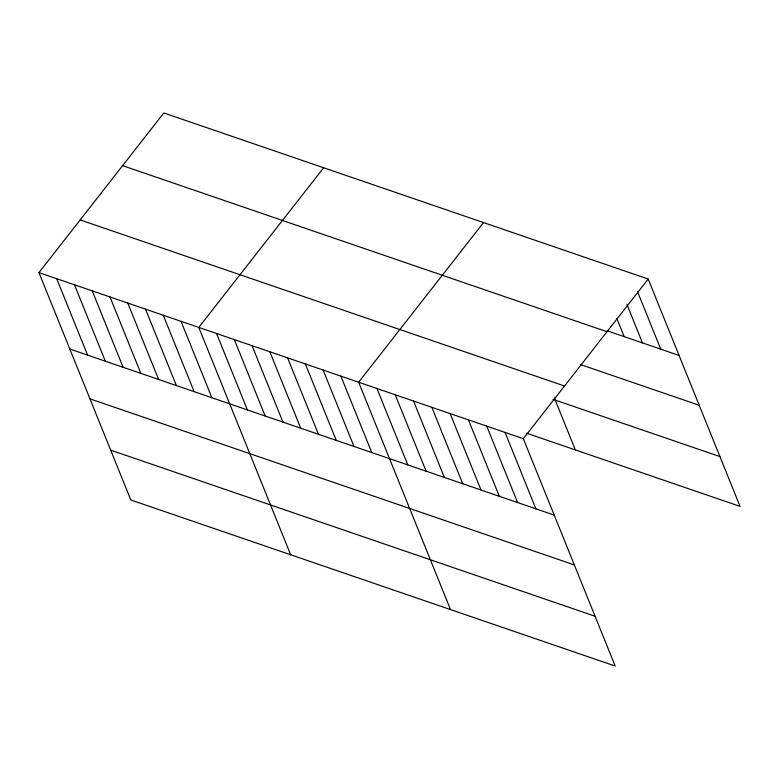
<?xml version="1.0" encoding="UTF-8"?>
<svg xmlns="http://www.w3.org/2000/svg" width="779" height="779" viewBox="0 0 779 779"><rect width="100%" height="100%" fill="white"/><g stroke="black" fill="none" stroke-linecap="round" stroke-linejoin="round"><path stroke-width="1.17" d="M38.95 272.611L523.332 438.694L615.186 666.045L130.804 499.962L38.95 272.611L163.814 112.955L648.196 279.038L740.05 506.389L526.516 433.173M323.655 167.758L198.791 327.414L290.655 554.775M483.506 222.57L358.642 382.226L450.496 609.577M523.332 438.694L648.196 279.038M607.016 330.744L679.064 355.448M122.605 165.645L606.987 331.718M580.248 364.475L699.191 405.265M80.159 219.921L564.532 386.004M553.012 399.354L719.923 456.582M69.828 349.031L554.2 515.104M89.945 398.838L574.327 564.921M110.686 450.155L595.059 616.238M637.611 291.862L660.767 349.177M627.037 304.696L642.471 342.906M616.91 318.65L624.174 336.625M554.375 397.972L575.36 449.921M505.035 432.413L535.903 508.833M486.729 426.142L517.607 502.562M468.432 419.871L499.31 496.291M450.135 413.591L481.013 490.01M431.839 407.32L462.707 483.74M413.542 401.049L444.41 477.469M395.235 394.768L426.113 471.188M376.939 388.497L407.816 464.917M340.881 376.13L371.758 452.55M323.119 370.044L353.997 446.464M305.358 363.959L336.236 440.369M287.597 357.863L318.475 434.283M269.836 351.777L300.713 428.197M252.075 345.691L282.952 422.101M234.313 339.595L265.191 416.015M216.552 333.509L247.43 409.929M181.04 321.328L211.907 397.748M163.278 315.242L194.146 391.652M145.517 309.146L176.385 385.566M127.756 303.06L158.624 379.48M109.995 296.974L140.863 373.384M92.234 290.879L123.111 367.298M74.472 284.793L105.35 361.213M56.711 278.707L87.589 355.117"/></g></svg>
